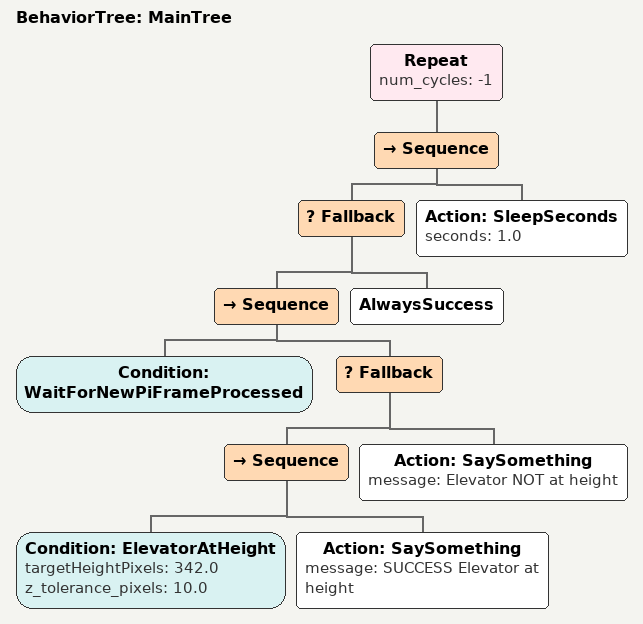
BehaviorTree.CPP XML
<root main_tree_to_execute="MainTree">
  <BehaviorTree ID="MainTree">
    <Repeat num_cycles="-1">
      <Sequence>
        <Fallback>
          <Sequence>
            <Condition ID="WaitForNewPiFrameProcessed" />
            <Fallback>
              <Sequence>
                  <Condition ID="ElevatorAtHeight" targetHeightPixels="342.0" z_tolerance_pixels="10.0" />
                  <Action ID="SaySomething" message="SUCCESS Elevator at height" />
              </Sequence>
              <Action ID="SaySomething" message="Elevator NOT at height" />
            </Fallback>
          </Sequence>
          <AlwaysSuccess />
        </Fallback>
        <Action ID="SleepSeconds" seconds="1.0" />
      </Sequence>
    </Repeat>
  </BehaviorTree>
</root>
